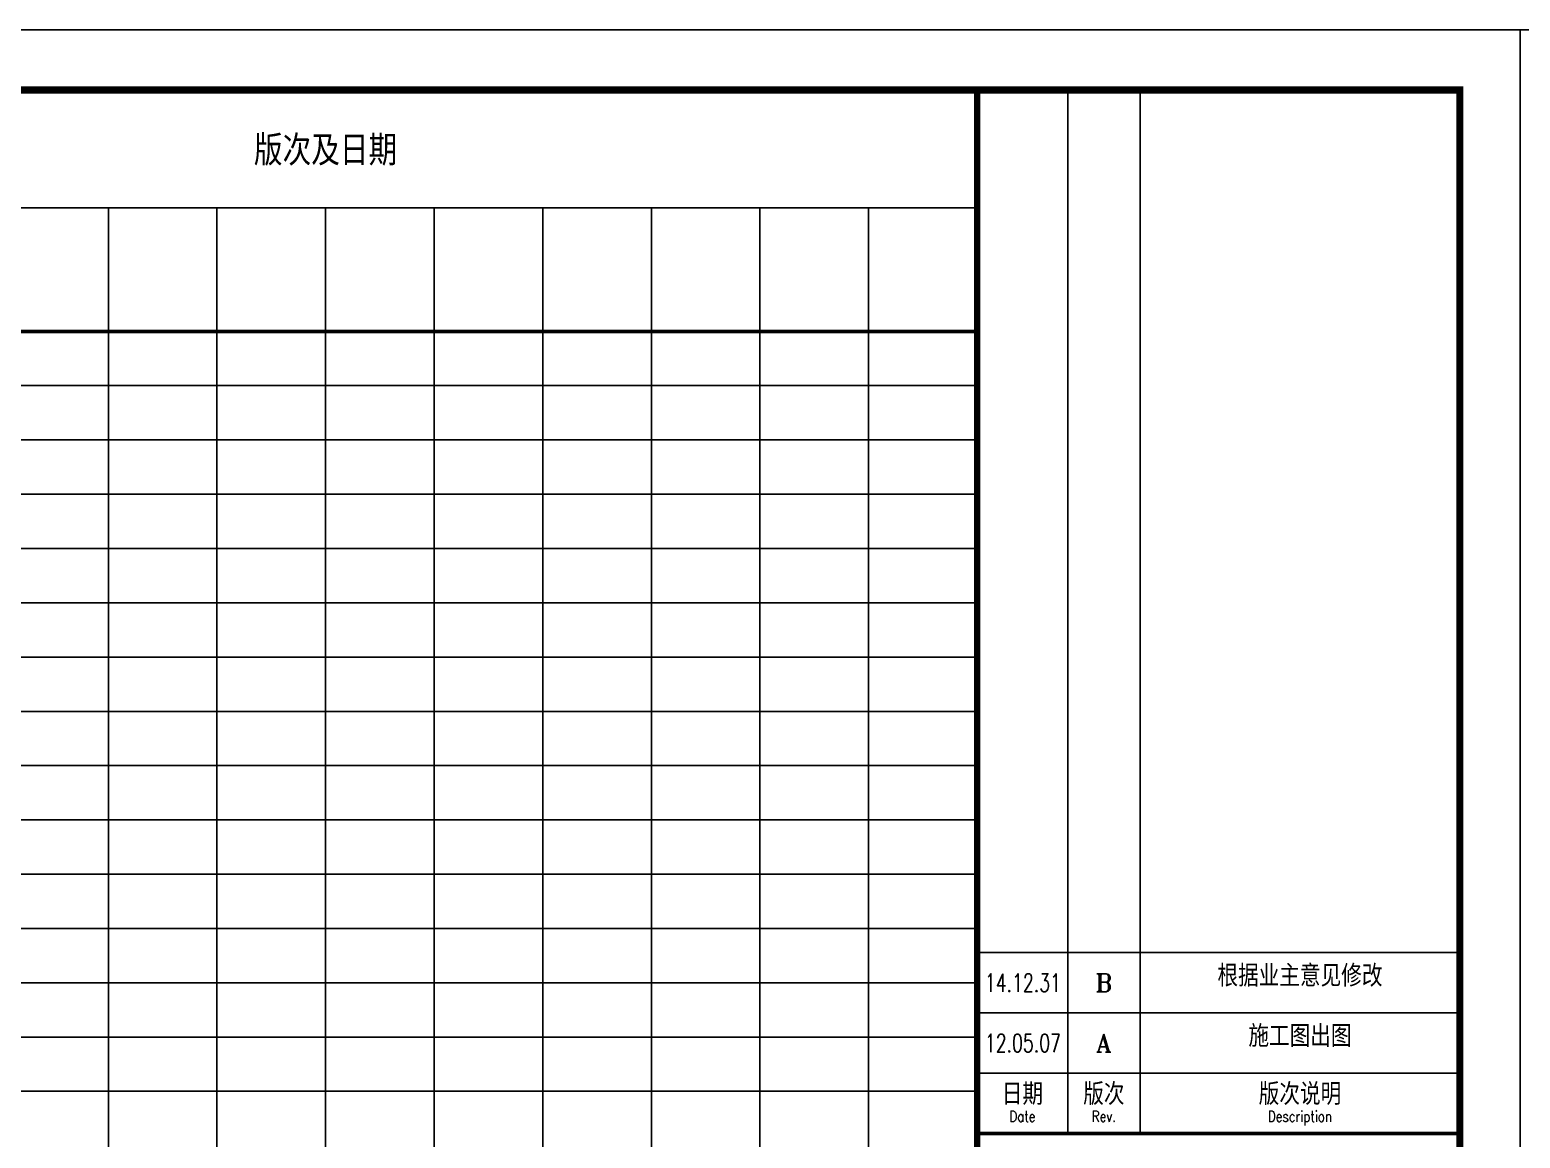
# Model space of a CAD drawing. Extents: x -345393 to -54719, y 203828 to 476815.
# Drawn here: x -285994 to -261293, y 451862 to 470239 of the extents above; entities that cross this region are included whole.
import ezdxf
from ezdxf.enums import TextEntityAlignment as Align

# ---------------------------------------------------------------- set-up
doc = ezdxf.new("R2010")
doc.units = 0
doc.header["$LTSCALE"] = 1000
doc.header["$MEASUREMENT"] = 0
doc.layers.get('0').update_dxf_attribs({"color": 252, "linetype": 'CONTINUOUS'})
doc.layers.add('图框', color=252, linetype='CONTINUOUS')
doc.styles.add('TKZ1_tjhts.shx', font='tjromant.shx', dxfattribs={"bigfont": 'tjhts.shx'})
doc.styles.add('TKZ2_tjkts.shx', font='tjromant.shx', dxfattribs={"bigfont": 'tjkts.shx'})

# ---------------------------------------------------------------- blocks, each defined once
blk = doc.blocks.new('目录')
for p, q in [((0, 57400), (0, 0)), ((-21600, 55450), (0, 55450)), ((-14400, 55450), (-14400, 14700)), ((-12600, 55450), (-12600, 14700)), ((-10800, 55450), (-10800, 14700)), ((-9000, 55450), (-9000, 14700)), ((-7200, 55450), (-7200, 14700)), ((-5400, 55450), (-5400, 14700)), ((-3600, 55450), (-3600, 14700)), ((-1800, 55450), (-1800, 14700)), ((-36100, 53400), (0, 53400)), ((-36100, 52500), (0, 52500)), ((-36100, 51600), (0, 51600)), ((-36100, 50700), (0, 50700)), ((-36100, 49800), (0, 49800)), ((-36100, 48900), (0, 48900)), ((-36100, 48000), (0, 48000)), ((-36100, 47100), (0, 47100)), ((-36100, 46200), (0, 46200)), ((-36100, 45300), (0, 45300)), ((-36100, 44400), (0, 44400)), ((-36100, 43500), (0, 43500)), ((-36100, 42600), (0, 42600)), ((-36100, 41700), (0, 41700)), ((-36100, 40800), (0, 40800))]:
    blk.add_line(p, q)
blk.add_lwpolyline([(0, 0, 60, 60, 0), (0, 57400, 50, 50, 0), (-72600, 57400, 50, 50, 0), (-72600, 0, 50, 50, 0), (0, 0, 50, 50, 0)], format="xyseb")
blk.add_lwpolyline([(-72600, 57400), (0, 57400), (0, 0), (-72600, 0)], close=True)
at = {"const_width": 60}
blk.add_lwpolyline([(-36100, 53400), (0, 53400)], dxfattribs=at)
at = {"style": 'TKZ2_tjkts.shx'}
blk.add_text('版次及日期', height=500, dxfattribs=at).set_placement((-10800, 56425), align=Align.MIDDLE)

msp = doc.modelspace()

# ---------------------------------------------------------------- linework, layer by layer
for p, q in [((-268792.68459, 469239.01057), (-268792.68459, 451939.01079)), ((-267592.68459, 469239.01057), (-267592.68459, 451939.01079)), ((-270292.68459, 452939.01079), (-269092.68459, 452939.01079)), ((-270292.68459, 452939.01079), (-262292.68459, 452939.01079)), ((-270292.68459, 451939.01079), (-262292.68459, 451939.01079))]:
    msp.add_line(p, q)
for points, const_width in [([(-270292.68459, 469239.01057), (-270292.68459, 411839.01079)], 100), ([(-270292.68459, 451939.01079), (-262292.68459, 451939.01079)], 60)]:
    msp.add_lwpolyline(points, dxfattribs=dict(const_width=const_width))
at = {"layer": '图框'}
for p, q in [((-261292.68459, 470239.01057), (-345392.68459, 470239.01057)), ((-261292.68459, 410839.01057), (-261292.68459, 470239.01057)), ((-177192.68459, 470239.01057), (-261292.68459, 470239.01057)), ((-261292.68459, 410839.01057), (-261292.68459, 470239.01057)), ((-270292.68459, 454939.01034), (-262292.68459, 454939.01034)), ((-270292.68459, 453939.01057), (-262292.68459, 453939.01057))]:
    msp.add_line(p, q, dxfattribs=at)
at = {"layer": '图框', "const_width": 120}
msp.add_lwpolyline([(-262292.68459, 469239.01057), (-342892.68459, 469239.01057), (-342892.68459, 411839.01057), (-262292.68459, 411839.01057)], close=True, dxfattribs=at)

# ---------------------------------------------------------------- block references
msp.add_blockref('目录', (-270292.6846, 411839.01057))

# ---------------------------------------------------------------- texts
at = {"style": 'TKZ2_tjkts.shx'}
for s, p in [('日期', (-269542.68459, 452593.76301)), ('版次', (-268192.68459, 452593.76301)), ('版次说明', (-264942.68459, 452593.76301))]:
    msp.add_text(s, height=360, dxfattribs=at).set_placement(p, align=Align.MIDDLE_CENTER)
at = {"style": 'TKZ2_tjkts.shx', "width": 0.8}
for s, p in [('Date', (-269542.68459, 452223.78864)), ('Rev.', (-268192.68459, 452223.78864)), ('Description', (-264942.68459, 452223.78864))]:
    msp.add_text(s, height=180, dxfattribs=at).set_placement(p, align=Align.MIDDLE_CENTER)
at = {"layer": '图框', "style": 'TKZ1_tjhts.shx'}
for s, height, p in [('根据业主意见修改', 360, (-264942.68459, 454554.84353)), ('B', 300, (-268192.68459, 454439.01034)), ('施工图出图', 360, (-264942.68459, 453554.84376)), ('A', 300, (-268192.68459, 453439.01057))]:
    msp.add_text(s, height=height, dxfattribs=at).set_placement(p, align=Align.MIDDLE_CENTER)
at = {"layer": '图框', "style": 'TKZ1_tjhts.shx', "width": 0.7}
for s, p in [('14.12.31', (-269534.85849, 454439.01034)), ('12.05.07', (-269534.85849, 453439.01057))]:
    msp.add_text(s, height=300, dxfattribs=at).set_placement(p, align=Align.MIDDLE_CENTER)

doc.saveas('drawing.dxf')
